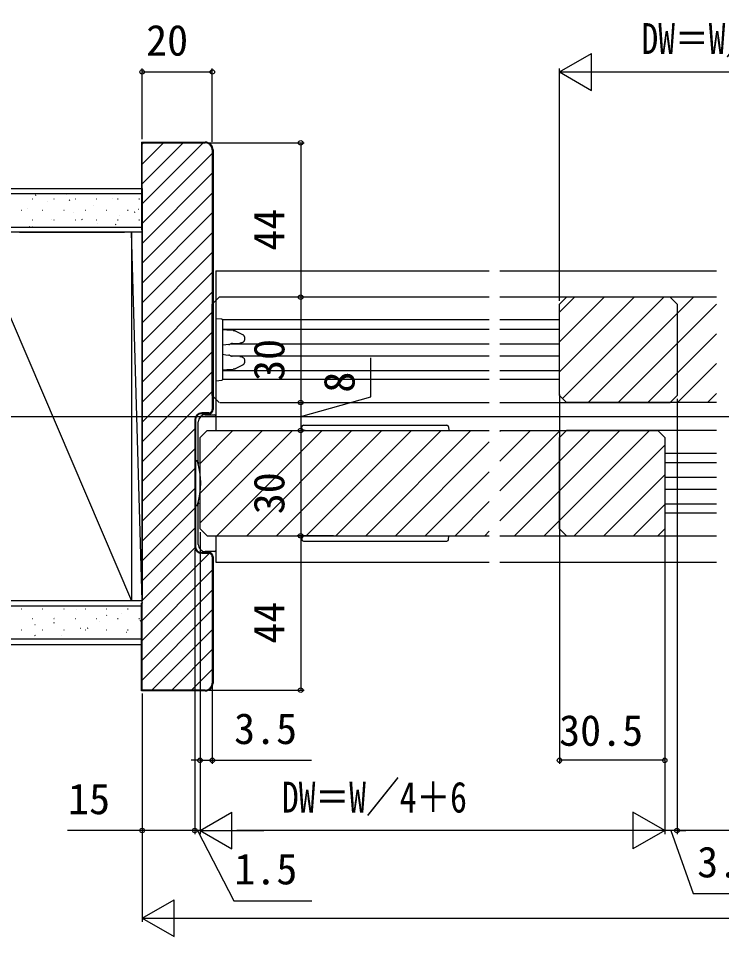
# Model space of a CAD drawing. Units: millimetres, scale not verified. Extents: x -525 to 525, y -783 to 779.
# Drawn here: x -300.3 to -99.8, y -452.2 to -190.5 of the extents above; entities that cross this region are included whole.
import ezdxf
from ezdxf.enums import TextEntityAlignment as Align

# ---------------------------------------------------------------- set-up
doc = ezdxf.new("R2010")
doc.units = ezdxf.units.MM
doc.header["$LTSCALE"] = 4
for name, color, linetype in [('0-5_YKK_12', 2, 'Continuous'), ('0-6_YKK_13', 4, 'Continuous'), ('0-8_YKK_D', 6, 'Continuous'), ('0-A_YSS_K', 3, 'Continuous'), ('0-B_YSS_KE', 3, 'Continuous')]:
    doc.layers.add(name, color=color, linetype=linetype)
doc.styles.add('ＭＳ ゴシック', font='')
doc.styles.get('ＭＳ ゴシック').set_extended_font_data('MS Gothic')

msp = doc.modelspace()

# ---------------------------------------------------------------- linework, layer by layer
at = {"layer": '0-5_YKK_12'}
for p, q in [((-244.001, -262.438), (-196.891, -262.438)), ((-244.001, -262.438), (-244.001, -307.938)), ((-196.891, -262.438), (-166.033, -262.438)), ((-163.033, -262.438), (-101.285, -262.438)), ((-243.001, -269.938), (-245.001, -271.938)), ((-245.001, -297.938), (-245.001, -271.938)), ((-196.891, -269.938), (-243.001, -269.938)), ((-166.033, -269.938), (-196.891, -269.938)), ((-114.501, -269.938), (-163.033, -269.938)), ((-144.001, -269.938), (-146.001, -271.938)), ((-146.001, -274.199), (-141.74, -269.938)), ((-146.001, -282.684), (-133.255, -269.938)), ((-146.001, -291.169), (-124.769, -269.938)), ((-146.001, -297.938), (-146.001, -271.938)), ((-145.265, -298.919), (-116.284, -269.938)), ((-101.285, -269.938), (-144.001, -269.938)), ((-137.799, -299.938), (-107.799, -269.938)), ((-129.314, -299.938), (-101.285, -271.909)), ((-112.501, -271.938), (-114.501, -269.938)), ((-112.501, -271.938), (-112.501, -297.938)), ((-196.891, -276.438), (-242.02, -276.438)), ((-166.033, -276.438), (-196.891, -276.438)), ((-146.001, -276.438), (-163.033, -276.438)), ((-242.001, -279.038), (-196.891, -279.038)), ((-196.891, -279.038), (-166.033, -279.038)), ((-163.033, -279.038), (-146.001, -279.038)), ((-120.828, -299.938), (-101.285, -280.394)), ((-239.787, -283.238), (-196.891, -283.238)), ((-196.891, -283.238), (-166.033, -283.238)), ((-163.033, -283.238), (-146.001, -283.238)), ((-239.787, -286.638), (-196.891, -286.638)), ((-196.891, -286.638), (-166.033, -286.638)), ((-163.033, -286.638), (-146.001, -286.638)), ((-112.343, -299.938), (-101.285, -288.88)), ((-242.001, -290.838), (-196.891, -290.838)), ((-196.891, -290.838), (-166.033, -290.838)), ((-163.033, -290.838), (-146.001, -290.838)), ((-196.891, -293.438), (-242.02, -293.438)), ((-166.033, -293.438), (-196.891, -293.438)), ((-146.001, -293.438), (-163.033, -293.438)), ((-243.001, -299.938), (-245.001, -297.938)), ((-146.001, -297.938), (-144.001, -299.938)), ((-114.501, -299.938), (-112.501, -297.938)), ((-103.858, -299.938), (-101.285, -297.365)), ((-242.856, -299.938), (-196.746, -299.938)), ((-196.891, -299.938), (-166.033, -299.938)), ((-163.033, -299.938), (-114.501, -299.938)), ((-101.285, -299.938), (-144.001, -299.938)), ((-312.501, -303.938), (-196.891, -303.938)), ((-196.891, -303.938), (-73.416, -303.938)), ((-246.501, -307.938), (-248.501, -309.938)), ((-248.501, -317.302), (-239.137, -307.938)), ((-248.501, -325.787), (-230.652, -307.938)), ((-248.501, -334.272), (-222.166, -307.938)), ((-246.501, -307.938), (-196.891, -307.938)), ((-243.681, -337.938), (-213.681, -307.938)), ((-235.196, -337.938), (-205.196, -307.938)), ((-226.71, -337.938), (-196.71, -307.938)), ((-218.225, -337.938), (-188.225, -307.938)), ((-209.74, -337.938), (-179.74, -307.938)), ((-201.255, -337.938), (-171.255, -307.938)), ((-196.891, -307.938), (-166.033, -307.938)), ((-163.033, -307.938), (-118.001, -307.938)), ((-163.033, -308.201), (-162.769, -307.938)), ((-163.033, -316.686), (-154.284, -307.938)), ((-163.033, -325.172), (-145.799, -307.938)), ((-163.033, -333.657), (-137.314, -307.938)), ((-158.828, -337.938), (-128.828, -307.938)), ((-150.343, -337.938), (-120.343, -307.938)), ((-144.001, -307.938), (-146.001, -309.938)), ((-101.285, -307.938), (-144.001, -307.938)), ((-116.001, -309.938), (-118.001, -307.938)), ((-248.501, -335.938), (-248.501, -309.938)), ((-192.769, -337.938), (-166.033, -311.201)), ((-146.001, -335.938), (-146.001, -309.938)), ((-116.001, -309.938), (-116.001, -335.938)), ((-141.858, -337.938), (-116.001, -312.081)), ((-116.001, -314.438), (-101.285, -314.438)), ((-116.001, -317.038), (-101.285, -317.038)), ((-184.284, -337.938), (-166.033, -319.686)), ((-133.372, -337.938), (-116.001, -320.566)), ((-116.001, -321.238), (-101.285, -321.238)), ((-116.001, -324.638), (-101.285, -324.638)), ((-175.799, -337.938), (-166.033, -328.172)), ((-124.887, -337.938), (-116.001, -329.052)), ((-116.001, -328.838), (-101.285, -328.838)), ((-116.001, -331.438), (-101.285, -331.438)), ((-246.501, -337.938), (-248.501, -335.938)), ((-167.314, -337.938), (-166.033, -336.657)), ((-146.001, -335.938), (-144.001, -337.938)), ((-118.001, -337.938), (-116.001, -335.938)), ((-246.501, -337.938), (-196.891, -337.938)), ((-244.001, -337.938), (-244.001, -345.438)), ((-196.891, -337.938), (-166.033, -337.938)), ((-163.033, -337.938), (-118.001, -337.938)), ((-144.001, -337.938), (-101.285, -337.938)), ((-244.001, -345.438), (-196.891, -345.438)), ((-196.891, -345.438), (-166.033, -345.438)), ((-163.033, -345.438), (-101.285, -345.438))]:
    msp.add_line(p, q, dxfattribs=at)
at = {"layer": '0-6_YKK_13'}
for p, q in [((-242.001, -277.241), (-242.001, -276.542)), ((-242.001, -292.635), (-242.001, -277.241)), ((-240.871, -279.307), (-242.001, -279.238)), ((-239.044, -279.419), (-240.871, -279.307)), ((-238.256, -279.626), (-236.421, -280.562)), ((-235.838, -281.399), (-235.838, -282.036)), ((-239.374, -283.092), (-237.149, -283.053)), ((-237.149, -286.823), (-239.372, -286.784)), ((-235.838, -287.84), (-235.838, -288.477)), ((-240.871, -290.569), (-239.044, -290.457)), ((-236.421, -289.314), (-238.256, -290.249)), ((-244.001, -292.74), (-244.001, -293.738)), ((-242.001, -290.638), (-240.871, -290.569)), ((-242.001, -293.333), (-242.001, -292.635)), ((-244.001, -293.738), (-242.283, -293.633)), ((-244.001, -303.737), (-244.001, -303.77)), ((-244.001, -303.77), (-244.001, -307.938)), ((-219.559, -307.938), (-219.496, -306.907)), ((-218.561, -307.938), (-219.559, -307.938)), ((-177.622, -306.907), (-177.559, -307.938)), ((-249.801, -316.538), (-249.521, -316.538)), ((-249.801, -316.538), (-249.801, -329.338)), ((-249.001, -316.981), (-248.979, -317.2)), ((-248.979, -317.647), (-248.979, -317.2)), ((-249.521, -329.338), (-249.801, -329.338)), ((-248.979, -328.675), (-249.001, -328.894)), ((-248.979, -328.675), (-248.979, -328.229)), ((-244.001, -337.938), (-244.001, -342.105)), ((-219.559, -337.938), (-219.496, -338.968)), ((-177.622, -338.968), (-177.559, -337.938)), ((-244.001, -342.105), (-244.001, -342.137))]:
    msp.add_line(p, q, dxfattribs=at)
for points in [[(-242.283, -276.243), (-244.001, -276.138), (-244.001, -277.136), (-244.001, -279.445), (-244.001, -290.431), (-244.001, -292.74)], [(-239.044, -279.419), (-238.882, -279.435), (-238.722, -279.463), (-238.564, -279.504), (-238.408, -279.558), (-238.256, -279.626)], [(-235.838, -282.036), (-235.851, -282.176), (-235.888, -282.311), (-235.946, -282.437), (-236.021, -282.552), (-236.11, -282.653), (-236.209, -282.741), (-236.316, -282.816), (-236.427, -282.88), (-236.543, -282.932), (-236.661, -282.975), (-236.782, -283.008), (-236.903, -283.032), (-237.026, -283.047), (-237.149, -283.053)], [(-236.421, -280.562), (-236.322, -280.618), (-236.228, -280.682), (-236.138, -280.757), (-236.056, -280.841), (-235.984, -280.937), (-235.923, -281.041), (-235.877, -281.155), (-235.848, -281.275), (-235.838, -281.399)], [(-240.26, -283.45), (-241.13, -283.548), (-242, -283.654)], [(-239.364, -283.089), (-239.564, -283.152), (-239.762, -283.227), (-239.956, -283.314), (-240.146, -283.412)], [(-242.001, -286.222), (-241.13, -286.327), (-240.259, -286.425)], [(-240.146, -286.463), (-239.956, -286.562), (-239.762, -286.648), (-239.564, -286.723), (-239.364, -286.787)], [(-237.149, -286.823), (-237.017, -286.83), (-236.885, -286.847), (-236.754, -286.875), (-236.625, -286.913), (-236.498, -286.962), (-236.375, -287.024), (-236.258, -287.099), (-236.147, -287.188), (-236.048, -287.292), (-235.962, -287.411), (-235.896, -287.544), (-235.853, -287.689), (-235.838, -287.84)], [(-238.256, -290.249), (-238.408, -290.318), (-238.564, -290.372), (-238.722, -290.413), (-238.882, -290.441), (-239.044, -290.457)], [(-235.838, -288.477), (-235.848, -288.6), (-235.877, -288.721), (-235.923, -288.834), (-235.984, -288.939), (-236.056, -289.034), (-236.138, -289.119), (-236.228, -289.194), (-236.322, -289.258), (-236.421, -289.314)], [(-247.001, -303.437), (-247.001, -303.437), (-244.301, -303.437)], [(-249.001, -316.981), (-249.001, -305.437), (-249.001, -305.437)], [(-218.997, -306.438), (-181.849, -306.438), (-178.121, -306.438)], [(-249.001, -340.437), (-249.001, -340.437), (-249.001, -328.894)], [(-218.997, -339.438), (-181.849, -339.438), (-178.121, -339.438)], [(-244.301, -342.437), (-247.001, -342.437), (-247.001, -342.437)]]:
    msp.add_lwpolyline(points, dxfattribs=at)
for centre, radius, start, end in [((-242.301, -276.542), 0.3, 0, 86.5), ((-240.293, -283.151), 0.3, 276.36916, 299.27728), ((-240.293, -286.725), 0.3, 60.72272, 83.63084), ((-242.301, -293.333), 0.3, 273.5, 0), ((-247.001, -305.437), 2, 90.00218, 179.99782), ((-244.301, -303.737), 0.3, 5.11015, 90), ((-218.997, -306.938), 0.5, 90, 176.5), ((-178.121, -306.938), 0.5, 3.5, 90), ((-249.521, -316.838), 0.3, 17.1558, 90), ((-269.281, -322.938), 20.98, 342.8442, 17.1558), ((-249.521, -329.038), 0.3, 270, 342.8442), ((-218.997, -338.938), 0.5, 183.5, 270), ((-178.121, -338.938), 0.5, 270, 356.5), ((-247.001, -340.437), 2, 180.00218, 269.99782), ((-244.301, -342.137), 0.3, 270, 354.88985)]:
    msp.add_arc(centre, radius, start, end, dxfattribs=at)
for centre, major_axis, start_param, end_param in [((-244.301, -303.735), (-0.212, 0.214), 3.9269908, 4.0161798), ((-244.301, -342.14), (0.212, 0.214), 5.4085981, 5.4977871)]:
    msp.add_ellipse(centre, major_axis=major_axis, ratio=0.991311, start_param=start_param, end_param=end_param, dxfattribs=at)
at = {"layer": '0-8_YKK_D'}
for p, q in [((-146.001, -205.738), (-136.908, -200.488)), ((-136.908, -210.988), (-136.908, -200.488)), ((-265.001, -224.938), (-265.001, -204.738)), ((-265.001, -205.738), (-245.001, -205.738)), ((-245.001, -225.638), (-245.001, -204.738)), ((-146.001, -270.938), (-146.001, -204.738)), ((-146.001, -205.738), (-136.908, -210.988)), ((-146.001, -205.738), (-127.814, -205.738)), ((-135.501, -205.738), (-24.001, -205.738)), ((-246.001, -225.938), (-218.801, -225.938)), ((-146.001, -297.638), (-146.001, -402.938)), ((-112.501, -298.938), (-112.501, -422.938)), ((-219.801, -307.938), (-219.801, -337.938)), ((-248.501, -336.938), (-248.501, -422.938)), ((-248.501, -336.938), (-248.501, -422.938)), ((-248.501, -336.938), (-248.501, -402.938)), ((-116.001, -335.638), (-116.001, -422.938)), ((-116.001, -335.638), (-116.001, -422.938)), ((-116.001, -335.638), (-116.001, -402.938)), ((-245.501, -337.938), (-218.801, -337.938)), ((-210.487, -337.938), (-220.801, -337.938)), ((-219.801, -337.938), (-219.801, -381.938)), ((-250.001, -341.938), (-250.001, -422.938)), ((-250.001, -341.938), (-250.001, -422.938)), ((-246.001, -381.938), (-218.801, -381.938)), ((-245.001, -380.938), (-245.001, -402.938)), ((-265.001, -382.938), (-265.001, -447.938)), ((-265.001, -382.938), (-265.001, -422.938)), ((-112.501, -399.938), (-112.501, -422.938)), ((-248.501, -401.938), (-251.051, -401.938)), ((-248.501, -401.938), (-245.001, -401.938)), ((-245.001, -401.938), (-216.674, -401.938)), ((-116.001, -401.938), (-146.001, -401.938)), ((-248.501, -421.938), (-239.408, -416.688)), ((-239.408, -427.188), (-239.408, -416.688)), ((-116.001, -421.938), (-125.094, -416.688)), ((-125.094, -416.688), (-125.094, -427.188)), ((-250.001, -421.938), (-252.551, -421.938)), ((-248.501, -421.938), (-250.001, -421.938)), ((-248.501, -421.938), (-250.001, -421.938)), ((-248.501, -421.938), (-245.951, -421.938)), ((-248.501, -421.938), (-239.408, -427.188)), ((-248.501, -421.938), (-230.314, -421.938)), ((-126.501, -421.938), (-238.001, -421.938)), ((-116.001, -421.938), (-134.187, -421.938)), ((-116.001, -421.938), (-125.094, -427.188)), ((-116.001, -421.938), (-118.551, -421.938)), ((-112.501, -421.938), (-116.001, -421.938)), ((-112.501, -421.938), (-116.001, -421.938)), ((89.499, -421.938), (-112.501, -421.938)), ((-112.501, -421.938), (-109.951, -421.938)), ((-265.001, -446.938), (-255.908, -441.688)), ((-255.908, -452.188), (-255.908, -441.688)), ((-265.001, -446.938), (-255.908, -452.188)), ((-265.001, -446.938), (-246.814, -446.938)), ((-254.501, -446.938), (231.499, -446.938))]:
    msp.add_line(p, q, dxfattribs=at)
for points in [[(-219.801, -225.938), (-219.801, -269.938), (-219.801, -299.938), (-219.801, -307.938)], [(-219.801, -303.938), (-199.801, -298.334), (-199.801, -287.243)], [(-250.001, -421.938), (-265.001, -421.938), (-286.278, -421.938)], [(-249.251, -421.938), (-238.873, -441.938), (-216.6, -441.938)], [(-114.251, -421.938), (-107.87, -439.938), (-84.643, -439.938)]]:
    msp.add_lwpolyline(points, dxfattribs=at)
for centre in [(-265.001, -205.738), (-245.001, -205.738), (-219.801, -225.938), (-219.801, -269.938), (-219.801, -269.938), (-219.801, -299.938), (-219.801, -299.938), (-219.801, -307.938), (-219.801, -307.938), (-219.801, -337.938), (-219.801, -337.938), (-219.801, -381.938), (-248.501, -401.938), (-245.001, -401.938), (-146.001, -401.938), (-116.001, -401.938), (-265.001, -421.938), (-250.001, -421.938), (-250.001, -421.938), (-112.501, -421.938), (-112.501, -421.938)]:
    msp.add_circle(centre, 0.637, dxfattribs=at)
at = {"layer": '0-A_YSS_K'}
for p, q in [((-265.001, -226.322), (-264.617, -225.938)), ((-265.001, -231.979), (-258.96, -225.938)), ((-265.001, -237.635), (-253.303, -225.938)), ((-265.001, -243.292), (-247.647, -225.938)), ((-265.001, -248.949), (-245.001, -228.949)), ((-265.001, -254.606), (-245.001, -234.606)), ((-265.001, -240.438), (-310.001, -240.438)), ((-295.385, -240.857), (-295.218, -240.747)), ((-286.549, -240.725), (-286.531, -240.719)), ((-265.001, -260.263), (-245.001, -240.263)), ((-296.306, -241.929), (-296.206, -241.929)), ((-292.036, -242.668), (-292.017, -242.662)), ((-290.226, -241.929), (-290.126, -241.929)), ((-285.779, -242.335), (-285.613, -242.225)), ((-284.146, -241.929), (-284.046, -241.929)), ((-278.066, -241.929), (-277.966, -241.929)), ((-273.531, -241.797), (-273.512, -241.791)), ((-271.986, -241.929), (-271.886, -241.929)), ((-265.906, -241.929), (-265.806, -241.929)), ((-299.536, -245.159), (-299.436, -245.159)), ((-297.616, -244.644), (-297.597, -244.638)), ((-293.456, -245.159), (-293.356, -245.159)), ((-287.376, -245.159), (-287.276, -245.159)), ((-284.598, -245.716), (-284.579, -245.709)), ((-281.296, -245.159), (-281.196, -245.159)), ((-279.017, -243.74), (-278.998, -243.733)), ((-275.216, -245.159), (-275.116, -245.159)), ((-269.136, -245.159), (-269.036, -245.159)), ((-267.186, -245.699), (-267.019, -245.589)), ((-265.999, -244.812), (-265.98, -244.805)), ((-265.001, -265.92), (-245.001, -245.92)), ((-296.306, -247.909), (-296.206, -247.909)), ((-290.838, -247.926), (-290.819, -247.919)), ((-290.226, -247.909), (-290.126, -247.909)), ((-284.146, -247.909), (-284.046, -247.909)), ((-282.17, -247.781), (-282.003, -247.671)), ((-278.066, -247.909), (-277.966, -247.909)), ((-271.986, -247.909), (-271.886, -247.909)), ((-271.579, -246.788), (-271.56, -246.781)), ((-265.906, -247.909), (-265.806, -247.909)), ((-310.001, -249.938), (-265.001, -249.938)), ((-297.154, -249.863), (-296.987, -249.753)), ((-296.324, -249.869), (-296.305, -249.862)), ((-277.819, -248.998), (-277.8, -248.991)), ((-272.564, -249.259), (-272.398, -249.149)), ((-265.001, -251.438), (-310.001, -251.438)), ((-300.001, -251.438), (-270.001, -251.438)), ((-268.001, -251.438), (-268.001, -356.438)), ((-265.001, -356.438), (-268.001, -251.438)), ((-265.001, -251.438), (-265.001, -356.438)), ((-265.001, -271.577), (-245.001, -251.577)), ((-310.001, -258.438), (-268.001, -356.438)), ((-265.001, -277.233), (-245.001, -257.233)), ((-265.001, -282.89), (-245.001, -262.89)), ((-265.001, -288.547), (-245.001, -268.547)), ((-265.001, -294.204), (-245.001, -274.204)), ((-265.001, -299.861), (-245.001, -279.861)), ((-265.001, -305.518), (-245.001, -285.518)), ((-265.001, -311.175), (-245.001, -291.175)), ((-265.001, -316.831), (-245.001, -296.831)), ((-265.001, -322.488), (-250.001, -307.488)), ((-265.001, -328.145), (-250.001, -313.145)), ((-265.001, -333.802), (-250.001, -318.802)), ((-265.001, -339.459), (-250.001, -324.459)), ((-265.001, -345.116), (-250.001, -330.116)), ((-265.001, -350.772), (-250.001, -335.772)), ((-265.001, -356.429), (-249.951, -341.38)), ((-265.001, -362.086), (-245.862, -342.948)), ((-265.001, -367.743), (-245.001, -347.743)), ((-265.001, -373.4), (-245.001, -353.4)), ((-265.001, -356.438), (-310.001, -356.438)), ((-310.001, -357.938), (-265.001, -357.938)), ((-270.001, -356.438), (-300.001, -356.438)), ((-296.849, -358.011), (-296.831, -358.004)), ((-265.232, -358.178), (-265.213, -358.172)), ((-299.536, -358.779), (-299.436, -358.779)), ((-293.456, -358.779), (-293.356, -358.779)), ((-287.376, -358.779), (-287.276, -358.779)), ((-283.831, -359.083), (-283.812, -359.076)), ((-281.296, -358.779), (-281.196, -358.779)), ((-275.216, -358.779), (-275.116, -358.779)), ((-275.197, -360.701), (-275.031, -360.59)), ((-270.812, -360.155), (-270.794, -360.148)), ((-269.136, -358.779), (-269.036, -358.779)), ((-265.001, -379.057), (-245.001, -359.057)), ((-296.306, -361.529), (-296.206, -361.529)), ((-295.557, -363.235), (-295.539, -363.229)), ((-290.226, -361.529), (-290.126, -361.529)), ((-290.181, -362.783), (-290.014, -362.672)), ((-290.071, -361.293), (-290.052, -361.286)), ((-284.146, -361.529), (-284.046, -361.529)), ((-278.066, -361.529), (-277.966, -361.529)), ((-277.053, -362.364), (-277.034, -362.358)), ((-271.986, -361.529), (-271.886, -361.529)), ((-265.906, -361.529), (-265.806, -361.529)), ((-265.592, -362.178), (-265.425, -362.068)), ((-299.536, -364.759), (-299.436, -364.759)), ((-295.56, -366.343), (-295.393, -366.232)), ((-293.456, -364.759), (-293.356, -364.759)), ((-288.119, -366.283), (-288.101, -366.277)), ((-287.376, -364.759), (-287.276, -364.759)), ((-282.539, -364.307), (-282.52, -364.301)), ((-281.296, -364.759), (-281.196, -364.759)), ((-280.576, -364.26), (-280.409, -364.15)), ((-275.216, -364.759), (-275.116, -364.759)), ((-269.52, -365.379), (-269.502, -365.372)), ((-269.136, -364.759), (-269.036, -364.759)), ((-262.225, -381.938), (-245.001, -364.714)), ((-265.001, -367.438), (-310.001, -367.438)), ((-275.101, -367.355), (-275.082, -367.348)), ((-256.568, -381.938), (-245.001, -370.37)), ((-250.911, -381.938), (-245.001, -376.027))]:
    msp.add_line(p, q, dxfattribs=at)
for points in [[(-310.001, -238.938), (-265.001, -238.938), (-265.001, -251.438)], [(-310.001, -368.938), (-265.001, -368.938), (-265.001, -356.438)]]:
    msp.add_lwpolyline(points, dxfattribs=at)
at = {"layer": '0-B_YSS_KE'}
for p, q in [((-265.201, -225.738), (-265.201, -250.738)), ((-265.201, -225.738), (-247.001, -225.738)), ((-245.001, -227.938), (-245.001, -301.938)), ((-244.801, -227.938), (-244.801, -301.938)), ((-265.201, -250.738), (-265.001, -250.738)), ((-246.001, -302.938), (-248.001, -302.938)), ((-246.001, -303.138), (-248.001, -303.138)), ((-250.001, -304.938), (-250.001, -340.938)), ((-249.801, -304.938), (-249.801, -340.938)), ((-248.001, -342.738), (-246.001, -342.738)), ((-248.001, -342.938), (-246.001, -342.938)), ((-245.001, -343.938), (-245.001, -379.938)), ((-244.801, -343.938), (-244.801, -379.938)), ((-265.201, -357.138), (-265.001, -357.138)), ((-265.001, -356.938), (-265.001, -357.138))]:
    msp.add_line(p, q, dxfattribs=at)
for points in [[(-265.001, -356.938), (-265.001, -250.938), (-265.001, -225.938), (-247.001, -225.938)], [(-247.001, -382.138), (-265.201, -382.138), (-265.201, -357.138)], [(-247.001, -381.938), (-265.001, -381.938), (-265.001, -356.938)]]:
    msp.add_lwpolyline(points, dxfattribs=at)
for centre, radius, start, end in [((-247.001, -227.938), 2.2, 0.00001, 89.99999), ((-247.001, -227.938), 2, 0.00001, 89.99999), ((-248.001, -304.938), 2, 90.00001, 179.99999), ((-248.001, -304.938), 1.8, 90.00001, 179.99999), ((-246.001, -301.938), 1.2, 270.00001, 359.99999), ((-246.001, -301.938), 1, 270.00001, 359.99999), ((-248.001, -340.938), 2, 180.00001, 269.99999), ((-248.001, -340.938), 1.8, 180.00001, 269.99999), ((-246.001, -343.938), 1.2, 0.00001, 89.99999), ((-246.001, -343.938), 1, 0.00001, 89.99999), ((-247.001, -379.938), 2.2, 270.00001, 359.99999), ((-247.001, -379.938), 2, 270.00001, 359.99999)]:
    msp.add_arc(centre, radius, start, end, dxfattribs=at)

# ---------------------------------------------------------------- texts
at = {"layer": '0-8_YKK_D', "style": 'ＭＳ ゴシック', "width": 0.8}
for p in [(-122.651, -203.261), (-225.151, -419.461)]:
    msp.add_text('DW＝W／4＋6', height=8.798, dxfattribs=at).set_placement(p, align=Align.BOTTOM_LEFT)
at = {"layer": '0-8_YKK_D', "style": 'ＭＳ ゴシック'}
for s, p in [('20', (-263.865, -203.738)), ('3.5', (-238.787, -399.938)), ('30.5', (-146.115, -400.438)), ('15', (-286.119, -419.938)), ('1.5', (-238.713, -439.938)), ('3.5', (-106.756, -437.938))]:
    msp.add_text(s, height=8.798, dxfattribs=at).set_placement(p, align=Align.BOTTOM_LEFT)
for s, p in [('44', (-221.801, -256.699)), ('30', (-221.801, -293.802)), ('8', (-201.801, -297.152)), ('30', (-221.801, -331.802)), ('44', (-221.801, -368.699))]:
    msp.add_text(s, height=8.798, rotation=90, dxfattribs=at).set_placement(p, align=Align.BOTTOM_LEFT)

doc.saveas('drawing.dxf')
